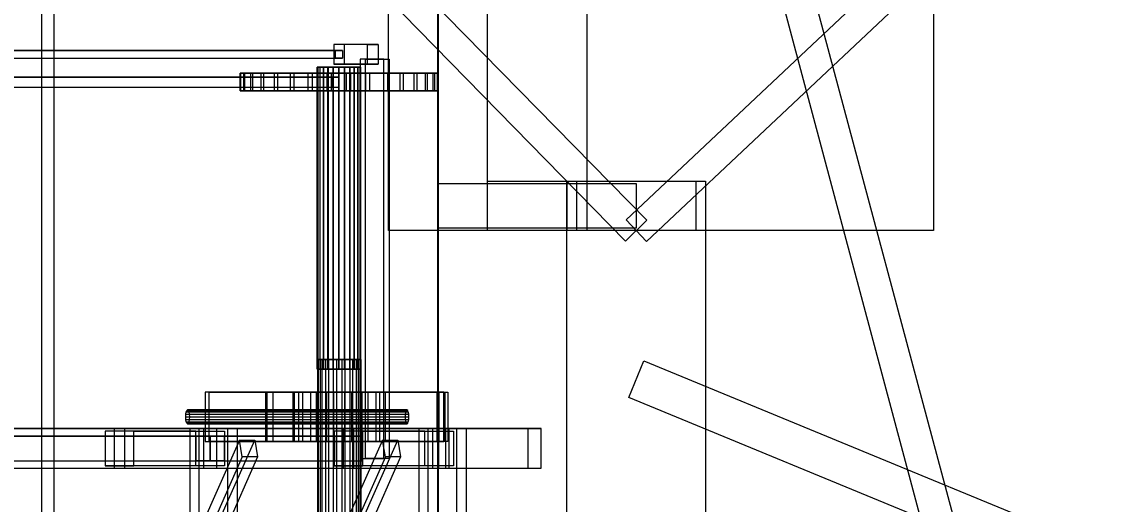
# Model space of a CAD drawing. Header units: millimetres. Extents: x -2500 to 58855, y -53268 to 6837.
# Drawn here: x 36597 to 37705, y -17626 to -17139 of the extents above; entities that cross this region are included whole.
import ezdxf

# ---------------------------------------------------------------- set-up
doc = ezdxf.new("R2010")
doc.units = ezdxf.units.MM
for name, color, linetype, lineweight in [('COTAS_O', 1, 'Continuous', 0), ('superior_C03', 7, 'Continuous', 0), ('superior_secador', 7, 'Continuous', 0)]:
    doc.layers.add(name, color=color, linetype=linetype, lineweight=lineweight)
doc.dimstyles.new('R19_100', dxfattribs={"dimtxt": 250, "dimasz": 150, "dimexe": 150, "dimexo": 80, "dimgap": 100, "dimtad": 1, "dimtih": 1, "dimtoh": 1, "dimdsep": 46, "dimcen": 0.09, "dimadec": 0, "dimazin": 0, "dimtfac": 1, "dimtdec": 4, "dimtofl": 0, "dimtmove": 0, "dimatfit": 3, "dimfxl": 1, "dimtolj": 1, "dimtzin": 0, "dimarcsym": 0})

# ---------------------------------------------------------------- blocks, each defined once
blk = doc.blocks.new('*D36')
at = {"layer": 'COTAS_O', "color": 0, "lineweight": -2, "transparency": 16777216}
for p, q in [((37637.1, -16600), (36867.1, -16600)), ((37017.1, -19250), (37017.1, -16750)), ((37637.1, -19400), (36867.1, -19400))]:
    blk.add_line(p, q, dxfattribs=at)
at = {"layer": 'COTAS_O', "color": 0, "transparency": 16777216}
for points in [[(36992.1, -16750), (37042.1, -16750), (37017.1, -16600)], [(36992.1, -19250), (37042.1, -19250), (37017.1, -19400)]]:
    blk.add_solid(points, dxfattribs=at)
at = {"layer": 'Defpoints', "color": 0, "transparency": 16777216}
for p in [(37017.1, -16600), (37717.1, -16600), (37717.1, -19400)]:
    blk.add_point(p, dxfattribs=at)

msp = doc.modelspace()

# ---------------------------------------------------------------- linework, layer by layer
at = {"layer": 'superior_C03'}
for p, q in [((36922.473, -17162), (36911.759, -17162)), ((36911.759, -17162), (36911.759, -17182)), ((36945.841, -17162), (36911.759, -17162)), ((36922.473, -17182), (36922.473, -17162)), ((36956.554, -17162), (36922.473, -17162)), ((36945.841, -17182), (36945.841, -17162)), ((36945.841, -17162), (36956.554, -17162)), ((36956.554, -17162), (36956.554, -17182)), ((35760.675, -17168), (36913.619, -17168)), ((35760.675, -17176), (36913.619, -17176)), ((36920.613, -17168), (35767.669, -17168)), ((35767.669, -17176), (36920.613, -17176)), ((36913.619, -17176), (36913.619, -17168)), ((36913.619, -17168), (36920.613, -17168)), ((36920.613, -17176), (36913.619, -17176)), ((36920.613, -17168), (36920.613, -17176)), ((36962.371, -17177), (36938.294, -17177)), ((36938.294, -17177), (36938.294, -17580)), ((36943.681, -17177), (36938.294, -17177)), ((36943.681, -17580), (36943.681, -17177)), ((36943.681, -17177), (36967.757, -17177)), ((36962.371, -17580), (36962.371, -17177)), ((36962.371, -17177), (36967.757, -17177)), ((36967.757, -17177), (36967.757, -17580)), ((36895.805, -17185), (36895.117, -17185)), ((36895.117, -17185), (36895.929, -17185)), ((36895.117, -17490), (36895.117, -17185)), ((36897.945, -17185), (36895.805, -17185)), ((36895.805, -17490), (36895.805, -17185)), ((36895.929, -17185), (36898.184, -17185)), ((36895.929, -17490), (36895.929, -17185)), ((36901.391, -17185), (36897.945, -17185)), ((36897.945, -17490), (36897.945, -17185)), ((36898.184, -17185), (36901.73, -17185)), ((36898.184, -17490), (36898.184, -17185)), ((36905.909, -17185), (36901.391, -17185)), ((36901.391, -17490), (36901.391, -17185)), ((36901.73, -17185), (36906.324, -17185)), ((36901.73, -17490), (36901.73, -17185)), ((36911.191, -17185), (36905.909, -17185)), ((36905.909, -17490), (36905.909, -17185)), ((36906.324, -17185), (36911.653, -17185)), ((36906.324, -17490), (36906.324, -17185)), ((36916.877, -17185), (36911.191, -17185)), ((36911.191, -17490), (36911.191, -17185)), ((36911.653, -17185), (36917.355, -17185)), ((36911.653, -17490), (36911.653, -17185)), ((36911.759, -17182), (36922.473, -17182)), ((36945.841, -17182), (36911.759, -17182)), ((36922.578, -17185), (36916.877, -17185)), ((36916.877, -17490), (36916.877, -17185)), ((36917.355, -17185), (36923.041, -17185)), ((36917.355, -17490), (36917.355, -17185)), ((36922.473, -17182), (36956.554, -17182)), ((36927.908, -17185), (36922.578, -17185)), ((36922.578, -17490), (36922.578, -17185)), ((36923.041, -17185), (36928.322, -17185)), ((36923.041, -17490), (36923.041, -17185)), ((36932.502, -17185), (36927.908, -17185)), ((36927.908, -17490), (36927.908, -17185)), ((36928.322, -17185), (36932.84, -17185)), ((36928.322, -17490), (36928.322, -17185)), ((36936.048, -17185), (36932.502, -17185)), ((36932.502, -17490), (36932.502, -17185)), ((36932.84, -17185), (36936.287, -17185)), ((36932.84, -17490), (36932.84, -17185)), ((36938.303, -17185), (36936.048, -17185)), ((36936.048, -17490), (36936.048, -17185)), ((36936.287, -17185), (36938.427, -17185)), ((36936.287, -17490), (36936.287, -17185)), ((36939.115, -17185), (36938.303, -17185)), ((36938.303, -17185), (36938.303, -17490)), ((36938.427, -17185), (36939.115, -17185)), ((36938.427, -17490), (36938.427, -17185)), ((36939.115, -17490), (36939.115, -17185)), ((36956.554, -17182), (36945.841, -17182)), ((35759.891, -17195), (36910.118, -17195)), ((36910.526, -17195), (35760.299, -17195)), ((36916.975, -17195), (35764.086, -17195)), ((35764.094, -17195), (36916.983, -17195)), ((36817.835, -17191), (36817.407, -17191)), ((36817.407, -17191), (36820.81, -17191)), ((36817.407, -17209), (36817.407, -17191)), ((36822.079, -17191), (36817.835, -17191)), ((36817.835, -17209), (36817.835, -17191)), ((36820.81, -17191), (36827.915, -17191)), ((36820.81, -17209), (36820.81, -17191)), ((36829.975, -17191), (36822.079, -17191)), ((36822.079, -17209), (36822.079, -17191)), ((36827.915, -17191), (36838.447, -17191)), ((36827.915, -17209), (36827.915, -17191)), ((36841.219, -17191), (36829.975, -17191)), ((36829.975, -17209), (36829.975, -17191)), ((36838.447, -17191), (36852.003, -17191)), ((36838.447, -17209), (36838.447, -17191)), ((36855.38, -17191), (36841.219, -17191)), ((36841.219, -17209), (36841.219, -17191)), ((36852.003, -17191), (36868.061, -17191)), ((36852.003, -17209), (36852.003, -17191)), ((36871.914, -17191), (36855.38, -17191)), ((36855.38, -17209), (36855.38, -17191)), ((36868.061, -17191), (36886.004, -17191)), ((36868.061, -17209), (36868.061, -17191)), ((36890.185, -17191), (36871.914, -17191)), ((36871.914, -17209), (36871.914, -17191)), ((36886.004, -17191), (36905.142, -17191)), ((36886.004, -17209), (36886.004, -17191)), ((36909.491, -17191), (36890.185, -17191)), ((36890.185, -17209), (36890.185, -17191)), ((36905.142, -17191), (36924.741, -17191)), ((36905.142, -17209), (36905.142, -17191)), ((36929.089, -17191), (36909.491, -17191)), ((36909.491, -17209), (36909.491, -17191)), ((36910.118, -17205), (36910.118, -17195)), ((36910.118, -17195), (36910.526, -17195)), ((36910.526, -17195), (36910.526, -17205)), ((36916.975, -17195), (36916.975, -17205)), ((36916.983, -17205), (36916.983, -17195)), ((36924.741, -17191), (36944.047, -17191)), ((36924.741, -17209), (36924.741, -17191)), ((36948.228, -17191), (36929.089, -17191)), ((36929.089, -17209), (36929.089, -17191)), ((36944.047, -17191), (36962.318, -17191)), ((36944.047, -17209), (36944.047, -17191)), ((36966.171, -17191), (36948.228, -17191)), ((36948.228, -17209), (36948.228, -17191)), ((36962.318, -17191), (36978.851, -17191)), ((36962.318, -17209), (36962.318, -17191)), ((36982.229, -17191), (36966.171, -17191)), ((36966.171, -17209), (36966.171, -17191)), ((36978.851, -17191), (36993.012, -17191)), ((36978.851, -17209), (36978.851, -17191)), ((36995.784, -17191), (36982.229, -17191)), ((36982.229, -17209), (36982.229, -17191)), ((36993.012, -17191), (37004.257, -17191)), ((36993.012, -17209), (36993.012, -17191)), ((37006.317, -17191), (36995.784, -17191)), ((36995.784, -17209), (36995.784, -17191)), ((37004.257, -17191), (37012.153, -17191)), ((37004.257, -17209), (37004.257, -17191)), ((37013.421, -17191), (37006.317, -17191)), ((37006.317, -17209), (37006.317, -17191)), ((37012.153, -17191), (37016.396, -17191)), ((37012.153, -17209), (37012.153, -17191)), ((37016.825, -17191), (37013.421, -17191)), ((37013.421, -17191), (37013.421, -17209)), ((37016.396, -17191), (37016.825, -17191)), ((37016.396, -17209), (37016.396, -17191)), ((37016.825, -17209), (37016.825, -17191)), ((35759.891, -17205), (36910.118, -17205)), ((35760.299, -17205), (36910.526, -17205)), ((35764.086, -17205), (36916.975, -17205)), ((35764.094, -17205), (36916.983, -17205)), ((36820.81, -17209), (36817.407, -17209)), ((36817.407, -17209), (36817.835, -17209)), ((36817.835, -17209), (36822.079, -17209)), ((36827.915, -17209), (36820.81, -17209)), ((36822.079, -17209), (36829.975, -17209)), ((36838.447, -17209), (36827.915, -17209)), ((36829.975, -17209), (36841.219, -17209)), ((36852.003, -17209), (36838.447, -17209)), ((36841.219, -17209), (36855.38, -17209)), ((36868.061, -17209), (36852.003, -17209)), ((36855.38, -17209), (36871.914, -17209)), ((36886.004, -17209), (36868.061, -17209)), ((36871.914, -17209), (36890.185, -17209)), ((36905.142, -17209), (36886.004, -17209)), ((36890.185, -17209), (36909.491, -17209)), ((36924.741, -17209), (36905.142, -17209)), ((36909.491, -17209), (36929.089, -17209)), ((36910.526, -17205), (36910.118, -17205)), ((36944.047, -17209), (36924.741, -17209)), ((36929.089, -17209), (36948.228, -17209)), ((36962.318, -17209), (36944.047, -17209)), ((36948.228, -17209), (36966.171, -17209)), ((36978.851, -17209), (36962.318, -17209)), ((36966.171, -17209), (36982.229, -17209)), ((36993.012, -17209), (36978.851, -17209)), ((36982.229, -17209), (36995.784, -17209)), ((37004.257, -17209), (36993.012, -17209)), ((36995.784, -17209), (37006.317, -17209)), ((37012.153, -17209), (37004.257, -17209)), ((37006.317, -17209), (37013.421, -17209)), ((37016.396, -17209), (37012.153, -17209)), ((37013.421, -17209), (37016.825, -17209)), ((37016.825, -17209), (37016.396, -17209)), ((36895.929, -17480), (36895.274, -17480)), ((36895.274, -17480), (36897.945, -17480)), ((36895.274, -17480), (36895.274, -18520)), ((36899.809, -17480), (36895.929, -17480)), ((36895.929, -17480), (36895.929, -18520)), ((36897.945, -17480), (36903.534, -17480)), ((36897.945, -17480), (36897.945, -18520)), ((36906.324, -17480), (36899.809, -17480)), ((36899.809, -17480), (36899.809, -18520)), ((36903.534, -17480), (36911.191, -17480)), ((36903.534, -17480), (36903.534, -18520)), ((36914.482, -17480), (36906.324, -17480)), ((36906.324, -17480), (36906.324, -18520)), ((36911.191, -17480), (36919.75, -17480)), ((36911.191, -17480), (36911.191, -18520)), ((36923.041, -17480), (36914.482, -17480)), ((36914.482, -17480), (36914.482, -18520)), ((36919.75, -17480), (36927.908, -17480)), ((36919.75, -17480), (36919.75, -18520)), ((36930.698, -17480), (36923.041, -17480)), ((36923.041, -17480), (36923.041, -18520)), ((36927.908, -17480), (36934.423, -17480)), ((36927.908, -17480), (36927.908, -18520)), ((36936.287, -17480), (36930.698, -17480)), ((36930.698, -17480), (36930.698, -18520)), ((36934.423, -17480), (36938.303, -17480)), ((36934.423, -17480), (36934.423, -18520)), ((36938.958, -17480), (36936.287, -17480)), ((36936.287, -17480), (36936.287, -18520)), ((36938.303, -17480), (36938.958, -17480)), ((36938.303, -18520), (36938.303, -17480)), ((36938.958, -17480), (36938.958, -18520)), ((36895.929, -17490), (36895.117, -17490)), ((36895.117, -17490), (36895.805, -17490)), ((36895.805, -17490), (36897.945, -17490)), ((36898.184, -17490), (36895.929, -17490)), ((36897.945, -17490), (36901.391, -17490)), ((36901.73, -17490), (36898.184, -17490)), ((36901.391, -17490), (36905.909, -17490)), ((36906.324, -17490), (36901.73, -17490)), ((36905.909, -17490), (36911.191, -17490)), ((36911.653, -17490), (36906.324, -17490)), ((36911.191, -17490), (36916.877, -17490)), ((36917.355, -17490), (36911.653, -17490)), ((36916.877, -17490), (36922.578, -17490)), ((36923.041, -17490), (36917.355, -17490)), ((36922.578, -17490), (36927.908, -17490)), ((36928.322, -17490), (36923.041, -17490)), ((36927.908, -17490), (36932.502, -17490)), ((36932.84, -17490), (36928.322, -17490)), ((36932.502, -17490), (36936.048, -17490)), ((36936.287, -17490), (36932.84, -17490)), ((36936.048, -17490), (36938.303, -17490)), ((36938.427, -17490), (36936.287, -17490)), ((36938.303, -17490), (36939.115, -17490)), ((36939.115, -17490), (36938.427, -17490)), ((37022.847, -17513), (36782.084, -17513)), ((36782.084, -17513), (36782.084, -17563)), ((36786.123, -17513), (36782.084, -17513)), ((36786.123, -17563), (36786.123, -17513)), ((36786.123, -17513), (37026.887, -17513)), ((37016.179, -17513), (36842.829, -17513)), ((36842.829, -17513), (36842.829, -17563)), ((36844.445, -17513), (36842.829, -17513)), ((37017.256, -17513), (36843.906, -17513)), ((36843.906, -17513), (36843.906, -17563)), ((36850.639, -17513), (36843.906, -17513)), ((36844.445, -17563), (36844.445, -17513)), ((36844.445, -17513), (37017.795, -17513)), ((36850.639, -17563), (36850.639, -17513)), ((36850.639, -17513), (37023.989, -17513)), ((36871.852, -17513), (36870.454, -17513)), ((36870.454, -17513), (36876.159, -17513)), ((36870.454, -17513), (36870.454, -17563)), ((36880.142, -17513), (36871.852, -17513)), ((36871.852, -17513), (36871.852, -17563)), ((36876.159, -17513), (36888.1, -17513)), ((36876.159, -17513), (36876.159, -17563)), ((36894.06, -17513), (36880.142, -17513)), ((36880.142, -17513), (36880.142, -17563)), ((36888.1, -17513), (36904.458, -17513)), ((36888.1, -17513), (36888.1, -17563)), ((36911.488, -17513), (36894.06, -17513)), ((36894.06, -17513), (36894.06, -17563)), ((36904.458, -17513), (36922.743, -17513)), ((36904.458, -17513), (36904.458, -17563)), ((36929.773, -17513), (36911.488, -17513)), ((36911.488, -17513), (36911.488, -17563)), ((36922.743, -17513), (36940.172, -17513)), ((36922.743, -17513), (36922.743, -17563)), ((36946.131, -17513), (36929.773, -17513)), ((36929.773, -17513), (36929.773, -17563)), ((36940.172, -17513), (36954.09, -17513)), ((36940.172, -17513), (36940.172, -17563)), ((36958.072, -17513), (36946.131, -17513)), ((36946.131, -17513), (36946.131, -17563)), ((36954.09, -17513), (36962.379, -17513)), ((36954.09, -17513), (36954.09, -17563)), ((36963.778, -17513), (36958.072, -17513)), ((36958.072, -17513), (36958.072, -17563)), ((36962.379, -17513), (36963.778, -17513)), ((36962.379, -17563), (36962.379, -17513)), ((36963.778, -17513), (36963.778, -17563)), ((37016.179, -17563), (37016.179, -17513)), ((37016.179, -17513), (37017.795, -17513)), ((37017.256, -17563), (37017.256, -17513)), ((37017.256, -17513), (37023.989, -17513)), ((37017.795, -17513), (37017.795, -17563)), ((37022.847, -17563), (37022.847, -17513)), ((37022.847, -17513), (37026.887, -17513)), ((37023.989, -17513), (37023.989, -17563)), ((37026.887, -17513), (37026.887, -17563)), ((36762.836, -17533.05), (36763.448, -17531.533)), ((36763.448, -17531.533), (36764.169, -17531)), ((36763.448, -17531.533), (36984.95, -17531.533)), ((36764.169, -17531), (36764.89, -17531.533)), ((36985.671, -17531), (36764.169, -17531)), ((36764.89, -17531.533), (36765.502, -17533.05)), ((36764.89, -17531.533), (36986.393, -17531.533)), ((36984.95, -17531.533), (36984.338, -17533.05)), ((36985.671, -17531), (36984.95, -17531.533)), ((36986.393, -17531.533), (36985.671, -17531)), ((36987.004, -17533.05), (36986.393, -17531.533)), ((36762.284, -17538), (36762.427, -17535.321)), ((36762.427, -17540.679), (36762.284, -17538)), ((36762.284, -17538), (36983.786, -17538)), ((36762.427, -17535.321), (36762.836, -17533.05)), ((36762.427, -17535.321), (36983.93, -17535.321)), ((36762.836, -17542.95), (36762.427, -17540.679)), ((36762.427, -17540.679), (36983.93, -17540.679)), ((36762.836, -17533.05), (36984.338, -17533.05)), ((36763.448, -17544.467), (36762.836, -17542.95)), ((36762.836, -17542.95), (36984.338, -17542.95)), ((36765.502, -17542.95), (36764.89, -17544.467)), ((36765.502, -17533.05), (36765.911, -17535.321)), ((36765.502, -17533.05), (36987.004, -17533.05)), ((36765.911, -17540.679), (36765.502, -17542.95)), ((36765.502, -17542.95), (36987.004, -17542.95)), ((36765.911, -17535.321), (36766.054, -17538)), ((36765.911, -17535.321), (36987.413, -17535.321)), ((36766.054, -17538), (36765.911, -17540.679)), ((36765.911, -17540.679), (36987.413, -17540.679)), ((36766.054, -17538), (36987.557, -17538)), ((36983.93, -17535.321), (36983.786, -17538)), ((36983.786, -17538), (36983.93, -17540.679)), ((36984.338, -17533.05), (36983.93, -17535.321)), ((36983.93, -17540.679), (36984.338, -17542.95)), ((36984.338, -17542.95), (36984.95, -17544.467)), ((36986.393, -17544.467), (36987.004, -17542.95)), ((36987.413, -17535.321), (36987.004, -17533.05)), ((36987.004, -17542.95), (36987.413, -17540.679)), ((36987.557, -17538), (36987.413, -17535.321)), ((36987.413, -17540.679), (36987.557, -17538)), ((36690.023, -17550), (35534.358, -17550)), ((35545.13, -17550), (36700.795, -17550)), ((36780.241, -17550), (35624.576, -17550)), ((35638.042, -17550), (36793.707, -17550)), ((36709.855, -17552.5), (36680.963, -17552.5)), ((36680.963, -17552.5), (36680.963, -17587.5)), ((36772.528, -17552.5), (36680.963, -17552.5)), ((36690.023, -17550), (36690.023, -17590)), ((36700.795, -17550), (36690.023, -17550)), ((36921.155, -17550), (36690.023, -17550)), ((36700.795, -17590), (36700.795, -17550)), ((36700.795, -17550), (36931.928, -17550)), ((36709.855, -17587.5), (36709.855, -17552.5)), ((36709.855, -17552.5), (36801.42, -17552.5)), ((36764.169, -17545), (36763.448, -17544.467)), ((36763.448, -17544.467), (36984.95, -17544.467)), ((36764.89, -17544.467), (36764.169, -17545)), ((36764.169, -17545), (36985.671, -17545)), ((36764.89, -17544.467), (36986.393, -17544.467)), ((36804.888, -17550), (36766.366, -17550)), ((36766.366, -17550), (36766.366, -18450)), ((36775.792, -17550), (36766.366, -17550)), ((36772.528, -17587.5), (36772.528, -17552.5)), ((36772.528, -17552.5), (36801.42, -17552.5)), ((36775.792, -18450), (36775.792, -17550)), ((36775.792, -17550), (36814.314, -17550)), ((36780.241, -17550), (36780.241, -17590)), ((36793.707, -17550), (36780.241, -17550)), ((37011.374, -17550), (36780.241, -17550)), ((36793.707, -17590), (36793.707, -17550)), ((36793.707, -17550), (37024.839, -17550)), ((36801.42, -17552.5), (36801.42, -17587.5)), ((36804.888, -18450), (36804.888, -17550)), ((36804.888, -17550), (36814.314, -17550)), ((36814.314, -17550), (36814.314, -18450)), ((36940.987, -17552.5), (36912.096, -17552.5)), ((36912.096, -17552.5), (36912.096, -17587.5)), ((37003.661, -17552.5), (36912.096, -17552.5)), ((36921.155, -17550), (36921.155, -17590)), ((36931.928, -17550), (36921.155, -17550)), ((37017.461, -17550), (36921.155, -17550)), ((36931.928, -17590), (36931.928, -17550)), ((36931.928, -17550), (37028.233, -17550)), ((36940.987, -17587.5), (36940.987, -17552.5)), ((36940.987, -17552.5), (37032.553, -17552.5)), ((36984.95, -17544.467), (36985.671, -17545)), ((36985.671, -17545), (36986.393, -17544.467)), ((37036.021, -17550), (36997.499, -17550)), ((36997.499, -17550), (36997.499, -18450)), ((37006.925, -17550), (36997.499, -17550)), ((37003.661, -17587.5), (37003.661, -17552.5)), ((37003.661, -17552.5), (37032.553, -17552.5)), ((37006.925, -18450), (37006.925, -17550)), ((37006.925, -17550), (37045.447, -17550)), ((37011.374, -17550), (37011.374, -17590)), ((37024.839, -17550), (37011.374, -17550)), ((37107.679, -17550), (37011.374, -17550)), ((37017.461, -17550), (37017.461, -17590)), ((37028.233, -17550), (37017.461, -17550)), ((37024.839, -17590), (37024.839, -17550)), ((37024.839, -17550), (37121.145, -17550)), ((37028.233, -17590), (37028.233, -17550)), ((37032.553, -17552.5), (37032.553, -17587.5)), ((37036.021, -18450), (37036.021, -17550)), ((37036.021, -17550), (37045.447, -17550)), ((37045.447, -17550), (37045.447, -18450)), ((37107.679, -17550), (37107.679, -17590)), ((37121.145, -17550), (37107.679, -17550)), ((37121.145, -17590), (37121.145, -17550)), ((35539.693, -17557.5), (36786.922, -17557.5)), ((36787.025, -17557.5), (35539.795, -17557.5)), ((36816.553, -17561.458), (36754.612, -17701.458)), ((36770.021, -17701.458), (36831.962, -17561.458)), ((36772.842, -17557.5), (36801.105, -17557.5)), ((36772.842, -17582.5), (36772.842, -17557.5)), ((36912.41, -17557.5), (36772.842, -17557.5)), ((36782.084, -17563), (37022.847, -17563)), ((36782.084, -17563), (36786.123, -17563)), ((37026.887, -17563), (36786.123, -17563)), ((36786.922, -17582.5), (36786.922, -17557.5)), ((36786.922, -17557.5), (36787.025, -17557.5)), ((36787.025, -17557.5), (36787.025, -17582.5)), ((36801.105, -17557.5), (36801.105, -17582.5)), ((36801.105, -17557.5), (36940.673, -17557.5)), ((36819.354, -17578.542), (36816.553, -17561.458)), ((36816.553, -17561.458), (36831.962, -17561.458)), ((36831.962, -17561.458), (36834.763, -17578.542)), ((36842.829, -17563), (37016.179, -17563)), ((36842.829, -17563), (36844.445, -17563)), ((36843.906, -17563), (37017.256, -17563)), ((36843.906, -17563), (36850.639, -17563)), ((37017.795, -17563), (36844.445, -17563)), ((37023.989, -17563), (36850.639, -17563)), ((36876.159, -17563), (36870.454, -17563)), ((36870.454, -17563), (36871.852, -17563)), ((36871.852, -17563), (36880.142, -17563)), ((36888.1, -17563), (36876.159, -17563)), ((36880.142, -17563), (36894.06, -17563)), ((36904.458, -17563), (36888.1, -17563)), ((36894.06, -17563), (36911.488, -17563)), ((36961.011, -17561.458), (36899.07, -17701.458)), ((36922.743, -17563), (36904.458, -17563)), ((36911.488, -17563), (36929.773, -17563)), ((36912.41, -17557.5), (36912.41, -17582.5)), ((36940.673, -17557.5), (36912.41, -17557.5)), ((36914.479, -17701.458), (36976.42, -17561.458)), ((36940.172, -17563), (36922.743, -17563)), ((36929.773, -17563), (36946.131, -17563)), ((36954.09, -17563), (36940.172, -17563)), ((36940.673, -17582.5), (36940.673, -17557.5)), ((36946.131, -17563), (36958.072, -17563)), ((36962.379, -17563), (36954.09, -17563)), ((36958.072, -17563), (36963.778, -17563)), ((36963.812, -17578.542), (36961.011, -17561.458)), ((36961.011, -17561.458), (36976.42, -17561.458)), ((36963.778, -17563), (36962.379, -17563)), ((36976.42, -17561.458), (36979.221, -17578.542)), ((37017.795, -17563), (37016.179, -17563)), ((37023.989, -17563), (37017.256, -17563)), ((37026.887, -17563), (37022.847, -17563)), ((35539.693, -17582.5), (36786.922, -17582.5)), ((35539.795, -17582.5), (36787.025, -17582.5)), ((36680.963, -17587.5), (36709.855, -17587.5)), ((36772.528, -17587.5), (36680.963, -17587.5)), ((36801.42, -17587.5), (36709.855, -17587.5)), ((36819.354, -17578.542), (36757.413, -17718.542)), ((36801.42, -17587.5), (36772.528, -17587.5)), ((36834.763, -17578.542), (36772.822, -17718.542)), ((36801.105, -17582.5), (36772.842, -17582.5)), ((36772.842, -17582.5), (36912.41, -17582.5)), ((36787.025, -17582.5), (36786.922, -17582.5)), ((36801.105, -17582.5), (36940.673, -17582.5)), ((36834.763, -17578.542), (36819.354, -17578.542)), ((36963.812, -17578.542), (36901.871, -17718.542)), ((36912.096, -17587.5), (36940.987, -17587.5)), ((37003.661, -17587.5), (36912.096, -17587.5)), ((36912.41, -17582.5), (36940.673, -17582.5)), ((36979.221, -17578.542), (36917.28, -17718.542)), ((36938.294, -17580), (36962.371, -17580)), ((36938.294, -17580), (36943.681, -17580)), ((37032.553, -17587.5), (36940.987, -17587.5)), ((36967.757, -17580), (36943.681, -17580)), ((36967.757, -17580), (36962.371, -17580)), ((36979.221, -17578.542), (36963.812, -17578.542)), ((37032.553, -17587.5), (37003.661, -17587.5)), ((35534.358, -17590), (36690.023, -17590)), ((35545.13, -17590), (36700.795, -17590)), ((35624.576, -17590), (36780.241, -17590)), ((35638.042, -17590), (36793.707, -17590)), ((36690.023, -17590), (36700.795, -17590)), ((36690.023, -17590), (36921.155, -17590)), ((36700.795, -17590), (36931.928, -17590)), ((36780.241, -17590), (36793.707, -17590)), ((36780.241, -17590), (37011.374, -17590)), ((36793.707, -17590), (37024.839, -17590)), ((36921.155, -17590), (36931.928, -17590)), ((36921.155, -17590), (37017.461, -17590)), ((36931.928, -17590), (37028.233, -17590)), ((37011.374, -17590), (37024.839, -17590)), ((37011.374, -17590), (37107.679, -17590)), ((37017.461, -17590), (37028.233, -17590)), ((37024.839, -17590), (37121.145, -17590)), ((37107.679, -17590), (37121.145, -17590))]:
    msp.add_line(p, q, dxfattribs=at)
at = {"layer": 'superior_secador'}
for p, q in [((37067.116, -17350), (37067.116, -16300)), ((37167.116, -16300), (37167.116, -17350)), ((36633.828, -16733.5), (37227.828, -17339.5)), ((37206.836, -17339.076), (37850.836, -16733.076)), ((36617.116, -18550), (36617.116, -16738)), ((36629.116, -16738), (36629.116, -18550)), ((37206.404, -17360.5), (36612.404, -16754.5)), ((37871.395, -16754.924), (37227.395, -17360.924)), ((36967.116, -17350), (36967.116, -16800)), ((37517.116, -16800), (37517.116, -17350)), ((37356.153, -16962.798), (37632.572, -17995.864)), ((37601.66, -18004.136), (37325.241, -16971.069)), ((37017.116, -17347.5), (37017.116, -17302.5)), ((37017.116, -17302.5), (37217.116, -17302.5)), ((37067.116, -17350), (37067.116, -17300)), ((37067.116, -17300), (37147.116, -17300)), ((37147.116, -17910), (37147.116, -17300)), ((37147.116, -17300), (37287.116, -17300)), ((37147.116, -17300), (37147.116, -17350)), ((37157.116, -17350), (37157.116, -17300)), ((37157.116, -17300), (37277.116, -17300)), ((37217.116, -17302.5), (37217.116, -17347.5)), ((37277.116, -17300), (37277.116, -17350)), ((37287.116, -17300), (37287.116, -17910)), ((37227.828, -17339.5), (37206.404, -17360.5)), ((37227.395, -17360.924), (37206.836, -17339.076)), ((37517.116, -17350), (36967.116, -17350)), ((37217.116, -17347.5), (37017.116, -17347.5)), ((37167.116, -17350), (37067.116, -17350)), ((37147.116, -17350), (37067.116, -17350)), ((37277.116, -17350), (37157.116, -17350)), ((37209.496, -17518.491), (37224.736, -17481.509)), ((37224.736, -17481.509), (37754.505, -17699.826)), ((37739.264, -17736.808), (37209.496, -17518.491))]:
    msp.add_line(p, q, dxfattribs=at)

# ---------------------------------------------------------------- dimensions: what is measured, and where the dimension line sits
at = {"layer": 'COTAS_O'}
dim = msp.add_aligned_dim(p1=(37717.116, -19400), p2=(37717.116, -16600), distance=700, text='<> O', dimstyle='R19_100', dxfattribs=at)
dim.commit()
dim.dimension.update_dxf_attribs({"geometry": '*D36', "text_midpoint": (37017.116, -18000)})

doc.saveas('drawing.dxf')
